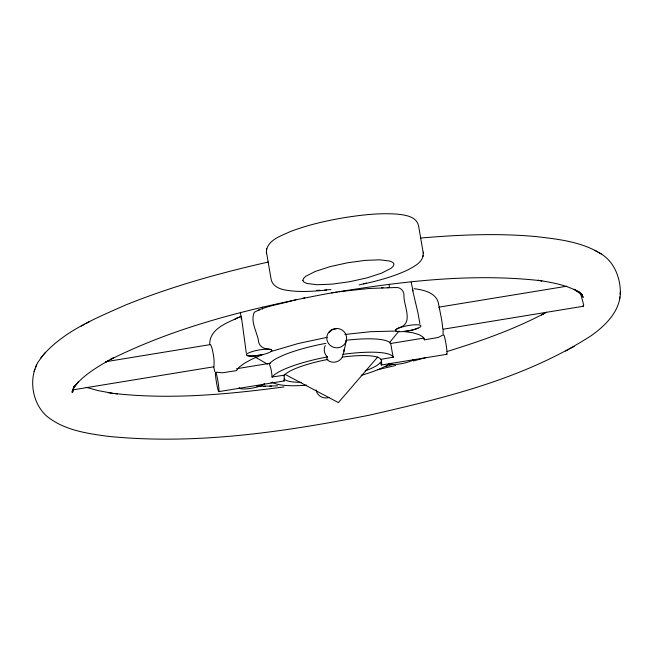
<?xml version="1.0" encoding="UTF-8"?>
<svg xmlns="http://www.w3.org/2000/svg" width="653" height="653" viewBox="0 0 653 653"><rect width="100%" height="100%" fill="white"/><g stroke="black" fill="none" stroke-linecap="round" stroke-linejoin="round"><path stroke-width="0.98" d="M283.729 380.185A9.926 0.824 80.7 0 0 284.284 377.663L284.014 375.214L272.048 377.034A9.86 2.073 82.3 0 0 270.007 365.802L269.265 364.268L270.13 363.109A62.19 12.766 -10.3 0 1 322.117 344.066L325.978 343.331M209.727 344.596C209.205 327.986 229.203 322.117 241.316 316.272L246.312 353.142M443.183 329.308L443.02 334.132M442.669 335.136L438.334 337.43L424.466 339.838L422.85 336.932L418.957 334.581L412.867 332.777L403.521 331.471L410.443 330.442A12.897 2.8 -11.3 0 0 417.716 328.132L418.042 327.961M326.573 290.071C313.481 291.32 300.176 292.348 287.108 290.324C280.472 289.418 272.472 286.683 271.101 279.158L266.424 251.993M266.604 249.748C269.052 239.316 281.402 235.855 289.94 231.725C307.604 224.95 326.149 220.73 344.768 217.588C362.097 214.894 379.711 212.813 397.269 214.143C405.325 215.033 416.59 216.38 418.606 226.011L423.275 253.176M363.525 284.022C378.862 280.521 394.241 276.472 408.46 269.607C414.239 266.269 422.001 262.808 423.103 255.421M266.351 253.054L266.677 248.687M423.03 256.482L423.348 252.107M105.459 361.77L210.446 344.572L211.327 346.261A11.207 1.967 82.8 0 1 213.074 353.175A11.207 2.032 81 0 1 214.119 361.574L213.972 366.757L72.973 389.849L73.014 389.294M72.997 389.229L72.712 392.2L72.948 390.216M34.935 369.116C29.589 384.846 33.907 404.093 46.085 415.602C63.161 429.976 86.294 433.404 107.688 436.286C195.059 445.166 283.076 432.115 368.725 415.308C445.379 397.808 524.31 378.805 591.169 335.707C605.592 325.455 620.456 310.983 620.35 291.94C620.179 276.219 613.134 259.649 598.458 252.401M620.113 294.16L620.35 291.94M619.632 299.107L619.868 296.886M72.973 389.849L73.275 388.584M284.014 375.214L283.949 375.867A49.62 10.187 -10.3 0 1 327.912 359.419M325.227 345.568A9.86 9.64 -22.8 0 0 327.267 356.807L326.835 359.534L329.234 361.199A9.926 9.681 12.3 0 0 340.711 359.313L342.384 356.987L343.062 354.22A9.86 9.428 36.6 0 0 344.017 349.355M343.951 351.363L346.523 339.568M345.943 340.278A62.19 12.766 -10.3 0 1 390.584 343.38L391.18 345.951A9.86 0.441 79.2 0 0 393.22 357.183L381.279 359.289L381.066 359.958A49.62 10.187 -10.3 0 0 342.221 357.101M35.629 367.321L37.654 362.676L42.935 355.379M72.777 390.143L71.985 392.257L74.328 386.062L73.544 388.16M34.07 371.41L36.486 365.027M329.047 332.573L331.977 329.806L336.466 328.794M73.83 388.013L78.646 381.36M423.83 338.221L424.466 339.838M272.048 377.181L272.562 376.487A62.19 12.766 -10.3 0 1 324.549 357.444L327.406 356.897M377.712 356.962L338.393 402.599L284.928 374.316M389.343 342.809L399.04 331.014M43.514 354.693C65.063 330.442 96.375 318.035 125.36 305.106C171.608 286.422 219.808 272.987 268.416 262.008M40.87 357.86L45.563 352.236M77.07 383.246L74.132 386.772C83.511 375.279 96.424 367.419 109.182 360.211L105.664 362.113L113.802 357.697L110.365 359.55C178.147 325.733 252.605 307.832 326.647 293.777C397.546 281.835 470.136 272.595 541.99 280.839L538.056 280.3C552.552 282.512 567.481 285.19 580.272 292.756L574.134 289.271L582.607 295.458L579.717 292.177M443.469 329.169L583.447 306.241L583.692 304.984L580.452 293.001M234.329 319.627L236.819 317.97L239.733 317.04M546.488 312.207L541.451 314.934L544.92 313.065C513.87 329.536 480.535 341.201 447.019 351.51M81.25 326.1L84.759 324.206M86.294 323.357L89.739 321.496M565.637 351.061L569.106 349.192M570.608 348.359L574.15 346.449M216.323 372.21L222.395 372.798L236.345 370.651L239.39 366.978L244.638 363.133L251.993 359.126L262.62 354.546L255.658 355.795A12.897 2.832 -9.4 0 1 248.752 355.803L248.067 355.477M293.017 300.421C280.251 304.355 265.902 305.735 254.254 312.338C249.936 322.076 257.755 332.777 258.768 342.654C259.951 346.433 263.608 348.784 267.428 348.963A12.897 2.865 -9.6 0 1 271.583 349.967L271.77 350.579L270.791 351.559L298.143 343.535L327.177 337.315M385.825 366.586L391.776 364.733M425.748 357.64L413.365 360.978M364.48 283.598L366.488 283.043M359.134 284.953L363.599 283.835M395.636 365.476L377.548 369.729M293.997 300.192L295.964 299.751M302.878 298.225L304.869 297.801M438.938 307.147L566.796 286.21M236.5 368.749L270.195 363.231M390.249 343.568L423.944 338.05M218.722 391.653A9.926 0.824 80.7 0 0 217.31 377.818A9.926 0.824 80.7 0 0 215.612 376.242A9.926 0.824 80.7 0 0 218.722 391.653L284.112 380.944M381.376 365.019L446.758 354.31M331.602 292.903L333.365 292.626M335.136 292.348L337.136 292.062M339.144 291.777L342.148 291.352M344.906 334.483L370.349 331.708L396.102 331.03L395.538 330.304L395.979 329.594A12.897 2.841 -11.2 0 1 400.754 327.129C413.667 322.158 403.032 304.2 403.987 294.789C403.791 290.381 399.742 286.683 395.285 287.638M342.964 354.35L345.788 353.967A62.19 12.766 -10.3 0 1 393.016 356.758L393.253 357.33M283.965 386.935C227.636 394.412 170.343 399.824 113.638 393.416M343.135 291.222L369.076 288.487L394.747 287.549M420.467 238.051C458.953 234.754 497.766 233.031 536.293 236.615C558.527 239.186 581.905 241.732 601.242 253.993M330.973 289.573L324.549 290.038M258.506 310.036L259.249 310.004M393.114 364.292L392.649 364.317A12.897 2.424 -11 0 1 388.551 363.664M258.164 386.356L277.525 385.825M316.77 290.34L319.782 290.25M387.302 287.63L389.049 287.581M263.861 386.323L265.608 386.274M381.466 287.785L383.074 287.753M269.836 386.152L271.444 386.119M270.954 382.682L273.934 382.634M256.727 386.315L258.817 386.29M108.276 392.69L117.524 393.939M414.239 288.699C423.699 289.965 436.661 292.699 438.571 303.939C440.049 312.289 442.228 320.574 442.758 329.055M112.234 393.228L98.007 390.584L86.09 387.27M594.891 250.385L597.65 251.96M255.127 357.003L267.404 364.129M582.778 305.8L583.447 306.241M581.097 293.858L583.235 297.384L581.48 293.809M412.353 289.108L417.904 312.648L419.887 323.782M439.191 307.653L439.51 308.698M214.715 371.484L213.776 367.108M411.161 282.292L413.088 290.96M262.098 307.065L262.539 309.049M388.992 284.218L389.425 287.238M240.369 312.265L241.341 319.088M381.279 359.289L381.548 361.729A9.926 0.824 80.7 0 1 380.993 364.26L380.609 362.064A49.62 10.187 -10.3 0 1 365.125 370.904M259.314 386.16A12.897 2.457 -9.4 0 0 264.155 384.037L264.587 383.45L264.155 384.037A12.897 2.645 -10.3 0 1 249.903 388.494A12.897 2.645 -10.3 0 1 239.243 387.564M413.3 359.656A12.897 2.645 -10.3 0 1 400.46 363.852A12.897 2.645 -10.3 0 1 388.559 363.705M390.021 363.231A62.19 12.766 -10.3 0 1 361.256 375.344M306.649 385.197A62.19 12.766 -10.3 0 1 272.448 382.119M301.327 382.348A49.62 10.187 -10.3 0 1 283.965 378.895M443.518 334.997A9.926 0.824 80.7 0 1 446.236 345.461A9.926 0.824 80.7 0 1 446.383 353.551M329.006 397.514A9.926 9.681 12.3 0 1 316.003 389.923M302.861 280.366L303.637 281.876L306.861 283.475L317.195 284.749L332.279 284.12L349.828 281.688L367.157 277.827L381.646 273.117L391.074 268.285L393.073 266.481L394.004 264.057L392.959 262.482L390.004 261.078L379.671 259.812L365.133 260.392L347.633 262.759L330.255 266.587L315.219 271.444L305.792 276.276L303.596 278.358L302.861 280.366M395.987 329.634L395.538 330.312A12.897 2.645 -10.3 0 0 407.611 331.022L410.451 330.491A12.897 2.645 -10.3 0 0 420.916 325.953A12.897 2.645 -10.3 0 0 409.782 325.292A12.897 2.645 -10.3 0 0 395.987 329.634M258.474 355.452L255.666 355.844A12.897 2.645 -10.3 0 1 246.483 354.522A12.897 2.645 -10.3 0 1 258.743 350.032A12.897 2.645 -10.3 0 1 271.591 350.016L271.77 350.579A12.897 2.645 -10.3 0 1 258.474 355.452M328.5 343.478A9.926 9.681 12.3 0 0 345.625 342.458A9.926 9.681 12.3 0 0 336.001 328.459A9.926 9.681 12.3 0 0 328.5 343.478"/></g></svg>
